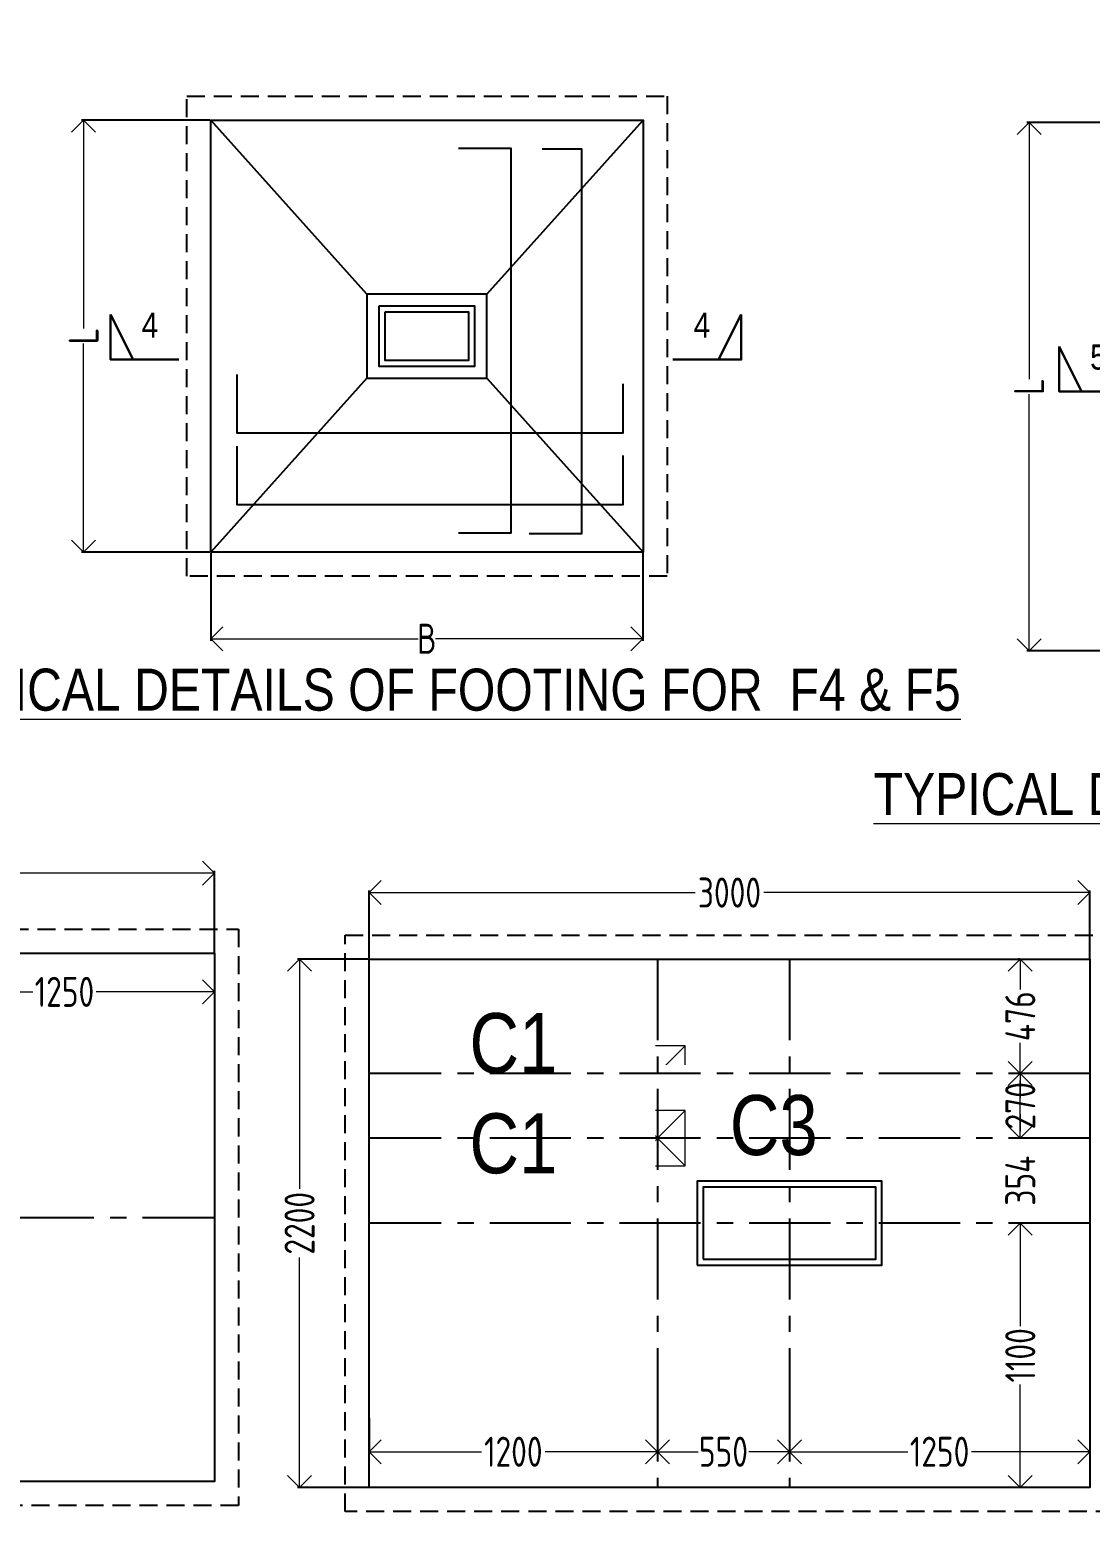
# Model space of a CAD drawing. Header units: inches. Extents: x -605 to 2991212, y -2872845 to 0.
# Drawn here: x 2422639 to 2431473, y -2637384 to -2625040 of the extents above; entities that cross this region are included whole.
import ezdxf
from ezdxf import colors
from ezdxf.entities.mleader import LeaderData, LeaderLine
from ezdxf.enums import TextEntityAlignment as Align
from ezdxf.math import Vec2, Vec3

# ---------------------------------------------------------------- set-up
doc = ezdxf.new("R2010")
doc.units = ezdxf.units.IN
doc.header["$LTSCALE"] = 600
doc.header["$MEASUREMENT"] = 0
doc.linetypes.add('CENTER', pattern=[2, 1.25, -0.25, 0.25, -0.25])
doc.linetypes.add('DASHED2', pattern=[0.375, 0.25, -0.125])
for name, color, linetype, lineweight in [('BLOCK', 7, 'Continuous', 30), ('L4', 4, 'Continuous', 30), ('PV_TEXT_ROMANS', 7, 'Continuous', 0), ('rDIMension', 1, 'Continuous', 18), ('rRCC 1', 3, 'Continuous', 25), ('rRCC 2', 40, 'Continuous', 15), ('TEXT6', 6, 'Continuous', 50)]:
    doc.layers.add(name, color=color, linetype=linetype, lineweight=lineweight)
doc.layers.add('SnT-CENTER2', color=8, linetype='CENTER')
doc.styles.add('DIM', font='geniso.shx', dxfattribs={"width": 0.85})
doc.styles.add('J.P', font='ARIALN.TTF')
doc.styles.add('ROMANS', font='arial.ttf')
doc.styles.add('TEXT3', font='geniso.shx')
doc.dimstyles.new('ST-50', dxfattribs={"dimscale": 100, "dimtxt": 2.5, "dimasz": 2, "dimexe": 0.18, "dimexo": 0.0625, "dimgap": 0.2, "dimtad": 0, "dimdec": 0, "dimlfac": 0.5, "dimzin": 0, "dimdsep": 46, "dimtxsty": 'DIM', "dimblk": 'OPEN90', "dimcen": 0.09, "dimclrd": 256, "dimclrt": 7, "dimadec": 0, "dimazin": 0, "dimtfac": 1, "dimtdec": 0, "dimtofl": 0, "dimtmove": 0, "dimatfit": 3, "dimldrblk": 'OPEN90', "dimfxl": 1, "dimtolj": 1, "dimtzin": 0, "dimlwd": -1, "dimarcsym": 0})

# ---------------------------------------------------------------- blocks, each defined once
blk = doc.blocks.new('_Open90')
at = {"color": 0, "linetype": 'ByBlock', "lineweight": -2}
for p, q in [((0, 0), (-1, 0)), ((-0.5, 0.5), (0, 0)), ((0, 0), (-0.5, -0.5))]:
    blk.add_line(p, q, dxfattribs=at)
blk = doc.blocks.new('*D1477')
at = {"layer": 'Defpoints', "color": 0, "linetype": 'ByBlock'}
for p in [(2424147, -2625793), (2423088, -2629393), (2424147, -2629393)]:
    blk.add_point(p, dxfattribs=at)
at = {"layer": 'rDIMension', "color": 0, "lineweight": -2}
for p, q in [((2424141, -2625793), (2423070, -2625793)), ((2424141, -2629393), (2423070, -2629393))]:
    blk.add_line(p, q, dxfattribs=at)
at = {"layer": 'rDIMension'}
for p, q in [((2423088, -2625993), (2423088, -2627531)), ((2423088, -2629193), (2423088, -2627656))]:
    blk.add_line(p, q, dxfattribs=at)
at = {"layer": 'rDIMension', "linetype": 'ByBlock', "xscale": 200, "yscale": 200, "zscale": 200}
for p, rotation in [((2423088, -2625793), 90), ((2423088, -2629393), 270)]:
    blk.add_blockref('_Open90', p, dxfattribs=dict(at, rotation=rotation))
at = {"layer": 'rDIMension', "color": 7, "linetype": 'ByBlock', "insert": (2423088, -2627593), "char_height": 250, "attachment_point": 5, "rotation": 90, "style": 'DIM'}
blk.add_mtext('\\A1;L', dxfattribs=at)
blk = doc.blocks.new('*D1478')
at = {"layer": 'Defpoints', "color": 0, "linetype": 'ByBlock'}
for p in [(2424147, -2629393), (2427747, -2629393), (2427747, -2630114)]:
    blk.add_point(p, dxfattribs=at)
at = {"layer": 'rDIMension', "color": 0, "lineweight": -2}
for p, q in [((2424147, -2629399), (2424147, -2630132)), ((2427747, -2629399), (2427747, -2630132))]:
    blk.add_line(p, q, dxfattribs=at)
at = {"layer": 'rDIMension'}
for p, q in [((2424347, -2630114), (2425874, -2630114)), ((2427547, -2630114), (2426020, -2630114))]:
    blk.add_line(p, q, dxfattribs=at)
at = {"layer": 'rDIMension', "linetype": 'ByBlock', "xscale": 200, "yscale": 200, "zscale": 200, "rotation": 180}
blk.add_blockref('_Open90', (2424147, -2630114), dxfattribs=at)
at = {"layer": 'rDIMension', "linetype": 'ByBlock', "xscale": 200, "yscale": 200, "zscale": 200}
blk.add_blockref('_Open90', (2427747, -2630114), dxfattribs=at)
at = {"layer": 'rDIMension', "color": 7, "linetype": 'ByBlock', "insert": (2425947, -2630114), "char_height": 250, "attachment_point": 5, "style": 'DIM'}
blk.add_mtext('\\A1;B', dxfattribs=at)
blk = doc.blocks.new('*D1485')
at = {"layer": 'Defpoints', "color": 0, "linetype": 'ByBlock'}
for p in [(2432047, -2625814), (2430962, -2630214), (2432053, -2630214)]:
    blk.add_point(p, dxfattribs=at)
at = {"layer": 'rDIMension', "color": 0, "lineweight": -2}
for p, q in [((2432041, -2625814), (2430944, -2625814)), ((2432047, -2630214), (2430944, -2630214))]:
    blk.add_line(p, q, dxfattribs=at)
at = {"layer": 'rDIMension'}
for p, q in [((2430962, -2626014), (2430962, -2627951)), ((2430962, -2630014), (2430962, -2628076))]:
    blk.add_line(p, q, dxfattribs=at)
at = {"layer": 'rDIMension', "linetype": 'ByBlock', "xscale": 200, "yscale": 200, "zscale": 200}
for p, rotation in [((2430962, -2625814), 90), ((2430962, -2630214), 270)]:
    blk.add_blockref('_Open90', p, dxfattribs=dict(at, rotation=rotation))
at = {"layer": 'rDIMension', "color": 7, "linetype": 'ByBlock', "insert": (2430962, -2628014), "char_height": 250, "attachment_point": 5, "rotation": 90, "style": 'DIM'}
blk.add_mtext('\\A1;L', dxfattribs=at)
blk = doc.blocks.new('SMH-1')
at = {"layer": 'L4'}
for points in [[(0, 0), (815, 0), (815, 535)], [(815, 535), (546, 0)]]:
    blk.add_lwpolyline(points, dxfattribs=at)
at = {"layer": 'TEXT6', "style": 'ROMANS', "width": 0.85}
blk.add_attdef('SEC', text='', height=300, dxfattribs=at).set_placement((346, 410), align=Align.MIDDLE_CENTER)
blk = doc.blocks.new('*D1538')
at = {"layer": 'Defpoints', "color": 0, "linetype": 'ByBlock'}
for p in [(2418179, -2632067), (2418179, -2632735), (2424179, -2632735)]:
    blk.add_point(p, dxfattribs=at)
at = {"layer": 'rDIMension', "color": 0, "linetype": 'ByBlock', "lineweight": -2}
for p, q in [((2418179, -2632728), (2418179, -2632049)), ((2424179, -2632728), (2424179, -2632049))]:
    blk.add_line(p, q, dxfattribs=at)
at = {"layer": 'rDIMension', "linetype": 'ByBlock'}
for p, q in [((2418379, -2632067), (2420894, -2632067)), ((2423979, -2632067), (2421465, -2632067))]:
    blk.add_line(p, q, dxfattribs=at)
at = {"layer": 'rDIMension', "linetype": 'ByBlock', "xscale": 200, "yscale": 200, "zscale": 200, "rotation": 180}
blk.add_blockref('_Open90', (2418179, -2632067), dxfattribs=at)
at = {"layer": 'rDIMension', "linetype": 'ByBlock', "xscale": 200, "yscale": 200, "zscale": 200}
blk.add_blockref('_Open90', (2424179, -2632067), dxfattribs=at)
at = {"layer": 'rDIMension', "color": 7, "linetype": 'ByBlock', "insert": (2421179, -2632067), "char_height": 250, "attachment_point": 5, "style": 'DIM'}
blk.add_mtext('\\A1;3000', dxfattribs=at)
blk = doc.blocks.new('*D1544')
at = {"layer": 'Defpoints', "color": 0, "linetype": 'ByBlock'}
for p in [(2421679, -2633056), (2424179, -2633056), (2424179, -2633056)]:
    blk.add_point(p, dxfattribs=at)
at = {"layer": 'rDIMension', "color": 0, "linetype": 'ByBlock', "lineweight": -2}
for p, q in [((2421679, -2633050), (2421679, -2633038)), ((2424179, -2633050), (2424179, -2633038))]:
    blk.add_line(p, q, dxfattribs=at)
at = {"layer": 'rDIMension', "linetype": 'ByBlock'}
for p, q in [((2421879, -2633056), (2422665, -2633056)), ((2423979, -2633056), (2423194, -2633056))]:
    blk.add_line(p, q, dxfattribs=at)
at = {"layer": 'rDIMension', "linetype": 'ByBlock', "xscale": 200, "yscale": 200, "zscale": 200, "rotation": 180}
blk.add_blockref('_Open90', (2421679, -2633056), dxfattribs=at)
at = {"layer": 'rDIMension', "linetype": 'ByBlock', "xscale": 200, "yscale": 200, "zscale": 200}
blk.add_blockref('_Open90', (2424179, -2633056), dxfattribs=at)
at = {"layer": 'rDIMension', "color": 7, "linetype": 'ByBlock', "insert": (2422929, -2633056), "char_height": 250, "attachment_point": 5, "style": 'DIM'}
blk.add_mtext('\\A1;1250', dxfattribs=at)
blk = doc.blocks.new('*D1550')
at = {"layer": 'Defpoints', "color": 0, "linetype": 'ByBlock'}
for p in [(2425467, -2632229), (2425467, -2632784), (2431467, -2632784)]:
    blk.add_point(p, dxfattribs=at)
at = {"layer": 'rDIMension', "color": 0, "linetype": 'ByBlock', "lineweight": -2}
for p, q in [((2425467, -2632778), (2425467, -2632211)), ((2431467, -2632778), (2431467, -2632211))]:
    blk.add_line(p, q, dxfattribs=at)
at = {"layer": 'rDIMension', "linetype": 'ByBlock'}
for p, q in [((2425667, -2632229), (2428182, -2632229)), ((2431267, -2632229), (2428753, -2632229))]:
    blk.add_line(p, q, dxfattribs=at)
at = {"layer": 'rDIMension', "linetype": 'ByBlock', "xscale": 200, "yscale": 200, "zscale": 200, "rotation": 180}
blk.add_blockref('_Open90', (2425467, -2632229), dxfattribs=at)
at = {"layer": 'rDIMension', "linetype": 'ByBlock', "xscale": 200, "yscale": 200, "zscale": 200}
blk.add_blockref('_Open90', (2431467, -2632229), dxfattribs=at)
at = {"layer": 'rDIMension', "color": 7, "linetype": 'ByBlock', "insert": (2428467, -2632229), "char_height": 250, "attachment_point": 5, "style": 'DIM'}
blk.add_mtext('\\A1;3000', dxfattribs=at)
blk = doc.blocks.new('*D1551')
at = {"layer": 'Defpoints', "color": 0, "linetype": 'ByBlock'}
for p in [(2424887, -2632784), (2425467, -2632784), (2425467, -2637184)]:
    blk.add_point(p, dxfattribs=at)
at = {"layer": 'rDIMension', "color": 0, "linetype": 'ByBlock', "lineweight": -2}
for p, q in [((2425461, -2632784), (2424869, -2632784)), ((2425461, -2637184), (2424869, -2637184))]:
    blk.add_line(p, q, dxfattribs=at)
at = {"layer": 'rDIMension', "linetype": 'ByBlock'}
for p, q in [((2424887, -2632984), (2424887, -2634698)), ((2424887, -2636984), (2424887, -2635270))]:
    blk.add_line(p, q, dxfattribs=at)
at = {"layer": 'rDIMension', "linetype": 'ByBlock', "xscale": 200, "yscale": 200, "zscale": 200}
for p, rotation in [((2424887, -2632784), 90), ((2424887, -2637184), 270)]:
    blk.add_blockref('_Open90', p, dxfattribs=dict(at, rotation=rotation))
at = {"layer": 'rDIMension', "color": 7, "linetype": 'ByBlock', "insert": (2424887, -2634984), "char_height": 250, "attachment_point": 5, "rotation": 90, "style": 'DIM'}
blk.add_mtext('\\A1;2200', dxfattribs=at)
blk = doc.blocks.new('*D1552')
at = {"layer": 'Defpoints', "color": 0, "linetype": 'ByBlock'}
for p in [(2425467, -2636602), (2427867, -2636602), (2427867, -2636887)]:
    blk.add_point(p, dxfattribs=at)
at = {"layer": 'rDIMension', "color": 0, "linetype": 'ByBlock', "lineweight": -2}
for p, q in [((2425467, -2636608), (2425467, -2636905)), ((2427867, -2636608), (2427867, -2636905))]:
    blk.add_line(p, q, dxfattribs=at)
at = {"layer": 'rDIMension', "linetype": 'ByBlock'}
for p, q in [((2425667, -2636887), (2426403, -2636887)), ((2427667, -2636887), (2426932, -2636887))]:
    blk.add_line(p, q, dxfattribs=at)
at = {"layer": 'rDIMension', "linetype": 'ByBlock', "xscale": 200, "yscale": 200, "zscale": 200, "rotation": 180}
blk.add_blockref('_Open90', (2425467, -2636887), dxfattribs=at)
at = {"layer": 'rDIMension', "linetype": 'ByBlock', "xscale": 200, "yscale": 200, "zscale": 200}
blk.add_blockref('_Open90', (2427867, -2636887), dxfattribs=at)
at = {"layer": 'rDIMension', "color": 7, "linetype": 'ByBlock', "insert": (2426667, -2636887), "char_height": 250, "attachment_point": 5, "style": 'DIM'}
blk.add_mtext('\\A1;1200', dxfattribs=at)
blk = doc.blocks.new('*D1553')
at = {"layer": 'Defpoints', "color": 0, "linetype": 'ByBlock'}
for p in [(2427867, -2636602), (2428967, -2636602), (2428967, -2636887)]:
    blk.add_point(p, dxfattribs=at)
at = {"layer": 'rDIMension', "color": 0, "linetype": 'ByBlock', "lineweight": -2}
for p, q in [((2427867, -2636608), (2427867, -2636905)), ((2428967, -2636608), (2428967, -2636905))]:
    blk.add_line(p, q, dxfattribs=at)
at = {"layer": 'rDIMension', "linetype": 'ByBlock'}
for p, q in [((2428067, -2636887), (2428206, -2636887)), ((2428767, -2636887), (2428629, -2636887))]:
    blk.add_line(p, q, dxfattribs=at)
at = {"layer": 'rDIMension', "linetype": 'ByBlock', "xscale": 200, "yscale": 200, "zscale": 200, "rotation": 180}
blk.add_blockref('_Open90', (2427867, -2636887), dxfattribs=at)
at = {"layer": 'rDIMension', "linetype": 'ByBlock', "xscale": 200, "yscale": 200, "zscale": 200}
blk.add_blockref('_Open90', (2428967, -2636887), dxfattribs=at)
at = {"layer": 'rDIMension', "color": 7, "linetype": 'ByBlock', "insert": (2428417, -2636887), "char_height": 250, "attachment_point": 5, "style": 'DIM'}
blk.add_mtext('\\A1;550', dxfattribs=at)
blk = doc.blocks.new('*D1554')
at = {"layer": 'Defpoints', "color": 0, "linetype": 'ByBlock'}
for p in [(2428967, -2636602), (2431467, -2636602), (2431467, -2636887)]:
    blk.add_point(p, dxfattribs=at)
at = {"layer": 'rDIMension', "color": 0, "linetype": 'ByBlock', "lineweight": -2}
for p, q in [((2428967, -2636608), (2428967, -2636905)), ((2431467, -2636608), (2431467, -2636905))]:
    blk.add_line(p, q, dxfattribs=at)
at = {"layer": 'rDIMension', "linetype": 'ByBlock'}
for p, q in [((2429167, -2636887), (2429953, -2636887)), ((2431267, -2636887), (2430482, -2636887))]:
    blk.add_line(p, q, dxfattribs=at)
at = {"layer": 'rDIMension', "linetype": 'ByBlock', "xscale": 200, "yscale": 200, "zscale": 200, "rotation": 180}
blk.add_blockref('_Open90', (2428967, -2636887), dxfattribs=at)
at = {"layer": 'rDIMension', "linetype": 'ByBlock', "xscale": 200, "yscale": 200, "zscale": 200}
blk.add_blockref('_Open90', (2431467, -2636887), dxfattribs=at)
at = {"layer": 'rDIMension', "color": 7, "linetype": 'ByBlock', "insert": (2430217, -2636887), "char_height": 250, "attachment_point": 5, "style": 'DIM'}
blk.add_mtext('\\A1;1250', dxfattribs=at)
blk = doc.blocks.new('*D1555')
at = {"layer": 'Defpoints', "color": 0, "linetype": 'ByBlock'}
for p in [(2430889, -2632784), (2430889, -2633735), (2430889, -2633735)]:
    blk.add_point(p, dxfattribs=at)
at = {"layer": 'rDIMension', "color": 0, "linetype": 'ByBlock', "lineweight": -2}
for p, q in [((2430883, -2632784), (2430871, -2632784)), ((2430883, -2633735), (2430871, -2633735))]:
    blk.add_line(p, q, dxfattribs=at)
at = {"layer": 'rDIMension', "linetype": 'ByBlock'}
for p, q in [((2430889, -2632984), (2430889, -2633037)), ((2430889, -2633535), (2430889, -2633481))]:
    blk.add_line(p, q, dxfattribs=at)
at = {"layer": 'rDIMension', "linetype": 'ByBlock', "xscale": 200, "yscale": 200, "zscale": 200}
for p, rotation in [((2430889, -2632784), 90), ((2430889, -2633735), 270)]:
    blk.add_blockref('_Open90', p, dxfattribs=dict(at, rotation=rotation))
at = {"layer": 'rDIMension', "color": 7, "linetype": 'ByBlock', "insert": (2430889, -2633259), "char_height": 250, "attachment_point": 5, "rotation": 90, "style": 'DIM'}
blk.add_mtext('\\A1;476', dxfattribs=at)
blk = doc.blocks.new('*D1556')
at = {"layer": 'Defpoints', "color": 0, "linetype": 'ByBlock'}
for p in [(2431293, -2633735), (2430889, -2634275), (2431293, -2634275)]:
    blk.add_point(p, dxfattribs=at)
at = {"layer": 'rDIMension', "color": 0, "linetype": 'ByBlock', "lineweight": -2}
for p, q in [((2431287, -2633735), (2430871, -2633735)), ((2431287, -2634275), (2430871, -2634275))]:
    blk.add_line(p, q, dxfattribs=at)
at = {"layer": 'rDIMension', "linetype": 'ByBlock'}
for p, q in [((2430889, -2633935), (2430889, -2633794)), ((2430889, -2634075), (2430889, -2634216))]:
    blk.add_line(p, q, dxfattribs=at)
at = {"layer": 'rDIMension', "linetype": 'ByBlock', "xscale": 200, "yscale": 200, "zscale": 200}
for p, rotation in [((2430889, -2633735), 90), ((2430889, -2634275), 270)]:
    blk.add_blockref('_Open90', p, dxfattribs=dict(at, rotation=rotation))
at = {"layer": 'rDIMension', "color": 7, "linetype": 'ByBlock', "insert": (2430889, -2634005), "char_height": 250, "attachment_point": 5, "rotation": 90, "style": 'DIM'}
blk.add_mtext('\\A1;270', dxfattribs=at)
blk = doc.blocks.new('*D1557')
at = {"layer": 'Defpoints', "color": 0, "linetype": 'ByBlock'}
for p in [(2431293, -2634275), (2430889, -2634984), (2431293, -2634984)]:
    blk.add_point(p, dxfattribs=at)
at = {"layer": 'rDIMension', "linetype": 'ByBlock'}
for p, q in [((2430889, -2634075), (2430889, -2633875)), ((2430889, -2635184), (2430889, -2635384))]:
    blk.add_line(p, q, dxfattribs=at)
at = {"layer": 'rDIMension', "color": 0, "linetype": 'ByBlock', "lineweight": -2}
for p, q in [((2431287, -2634275), (2430871, -2634275)), ((2431287, -2634984), (2430871, -2634984))]:
    blk.add_line(p, q, dxfattribs=at)
at = {"layer": 'rDIMension', "linetype": 'ByBlock', "xscale": 200, "yscale": 200, "zscale": 200}
for p, rotation in [((2430889, -2634275), 270), ((2430889, -2634984), 90)]:
    blk.add_blockref('_Open90', p, dxfattribs=dict(at, rotation=rotation))
at = {"layer": 'rDIMension', "color": 7, "linetype": 'ByBlock', "insert": (2430889, -2634629), "char_height": 250, "attachment_point": 5, "rotation": 90, "style": 'DIM'}
blk.add_mtext('\\A1;354', dxfattribs=at)
blk = doc.blocks.new('*D1558')
at = {"layer": 'Defpoints', "color": 0, "linetype": 'ByBlock'}
for p in [(2431293, -2634984), (2430889, -2637184), (2431293, -2637184)]:
    blk.add_point(p, dxfattribs=at)
at = {"layer": 'rDIMension', "color": 0, "linetype": 'ByBlock', "lineweight": -2}
for p, q in [((2431287, -2634984), (2430871, -2634984)), ((2431287, -2637184), (2430871, -2637184))]:
    blk.add_line(p, q, dxfattribs=at)
at = {"layer": 'rDIMension', "linetype": 'ByBlock'}
for p, q in [((2430889, -2635184), (2430889, -2635841)), ((2430889, -2636984), (2430889, -2636327))]:
    blk.add_line(p, q, dxfattribs=at)
at = {"layer": 'rDIMension', "linetype": 'ByBlock', "xscale": 200, "yscale": 200, "zscale": 200}
for p, rotation in [((2430889, -2634984), 90), ((2430889, -2637184), 270)]:
    blk.add_blockref('_Open90', p, dxfattribs=dict(at, rotation=rotation))
at = {"layer": 'rDIMension', "color": 7, "linetype": 'ByBlock', "insert": (2430889, -2636084), "char_height": 250, "attachment_point": 5, "rotation": 90, "style": 'DIM'}
blk.add_mtext('\\A1;1100', dxfattribs=at)
blk = doc.blocks.new('_DotBlank')
at = {"color": 0, "linetype": 'ByBlock', "lineweight": -2}
blk.add_line((-0.5, 0), (-1, 0), dxfattribs=at)
blk.add_circle((0, 0), 0.5, dxfattribs=at)

msp = doc.modelspace()

# ---------------------------------------------------------------- linework, layer by layer
at = {"color": 7, "linetype": 'DASHED2'}
for points in [[(2423947.1, -2629593.2), (2423947.1, -2625593.2), (2427947.1, -2625593.2), (2427947.1, -2629593.2)], [(2417979.4, -2632534.6), (2424379.4, -2632534.6), (2424379.4, -2637334.6), (2417979.4, -2637334.6)]]:
    msp.add_lwpolyline(points, close=True, dxfattribs=at)
at = {"color": 1, "linetype": 'ByBlock'}
for points in [[(2424147.1, -2629393.2), (2424147.1, -2625793.2), (2427747.1, -2625793.2), (2427747.1, -2629393.2)], [(2425447.1, -2627243.2), (2425447.1, -2627943.2), (2426447.1, -2627943.2), (2426447.1, -2627243.2)], [(2418179.4, -2632734.6), (2424179.4, -2632734.6), (2424179.4, -2637134.6), (2418179.4, -2637134.6)]]:
    msp.add_lwpolyline(points, close=True, dxfattribs=at)
for points in [[(2425447.1, -2627243.2), (2424147.1, -2625793.2)], [(2426447.1, -2627243.2), (2427747.1, -2625793.2)], [(2425447.1, -2627943.2), (2424147.1, -2629393.2)], [(2426447.1, -2627943.2), (2427747.1, -2629393.2)]]:
    msp.add_lwpolyline(points, dxfattribs=at)
at = {"color": 3, "linetype": 'ByBlock'}
msp.add_lwpolyline([(2425547.1, -2627343.2), (2425547.1, -2627843.2), (2426347.1, -2627843.2), (2426347.1, -2627343.2)], close=True, dxfattribs=at)
at = {"color": 2, "linetype": 'ByBlock'}
msp.add_lwpolyline([(2425597.1, -2627393.2), (2425597.1, -2627793.2), (2426297.1, -2627793.2), (2426297.1, -2627393.2)], close=True, dxfattribs=at)
at = {"layer": 'rRCC 1', "color": 2}
for points in [[(2426210.2, -2626026.9), (2426646.4, -2626026.9), (2426646.4, -2629234.8), (2426210.2, -2629234.8)], [(2426907.5, -2626032.4), (2427234.6, -2626032.4), (2427234.6, -2629240.4), (2426798.4, -2629240.4)], [(2427579.6, -2627991.1), (2427579.6, -2628402.9), (2424368.2, -2628402.9), (2424368.2, -2627913.6)], [(2427579.6, -2628588.3), (2427579.6, -2629000.1), (2424368.2, -2629000.1), (2424368.2, -2628510.8)]]:
    msp.add_lwpolyline(points, dxfattribs=at)
at = {"layer": 'rRCC 2', "color": 6}
for p, q in [((2428097.2, -2633505), (2427637.2, -2633965)), ((2428097.2, -2633965), (2427637.2, -2633505))]:
    msp.add_line(p, q, dxfattribs=at)
for points in [[(2428097.2, -2633965), (2428097.2, -2633505), (2427197.2, -2633505), (2427197.2, -2633965)], [(2428097.2, -2633505), (2427637.2, -2633505), (2427637.2, -2633965), (2428097.2, -2633965)]]:
    msp.add_lwpolyline(points, close=True, dxfattribs=at)
at = {"layer": 'SnT-CENTER2', "color": 8, "ltscale": 0.9}
for points in [[(2418179.4, -2634934.6), (2424179.4, -2634934.6)], [(2431467.2, -2634983.8), (2425467.2, -2634983.8)]]:
    msp.add_lwpolyline(points, dxfattribs=at)

# ---------------------------------------------------------------- block references
at = {"layer": 'BLOCK'}
ref = msp.add_blockref('SMH-1', (2423882.3, -2627788.1), dxfattribs=dict(at, xscale=-0.6985281548173935, yscale=0.6985281548173935, zscale=0.6985281548173935))
ref.add_attrib('SEC', '4', dxfattribs={"layer": 'TEXT6', "height": 209.6, "style": 'ROMANS', "width": 0.85}).set_placement((2423640.4, -2627501.6), align=Align.MIDDLE_CENTER)
at = {"layer": 'BLOCK', "xscale": 0.6985281548173935, "yscale": 0.6985281548173935, "zscale": 0.6985281548173935}
msp.add_blockref('SMH-1', (2427995.6, -2627788.1), dxfattribs=at).add_auto_attribs({'SEC': '4'})
at = {"layer": 'BLOCK'}
ref = msp.add_blockref('SMH-1', (2431781.2, -2628053.9), dxfattribs=dict(at, xscale=-0.6985281548173935, yscale=0.6985281548173935, zscale=0.6985281548173935))
ref.add_attrib('SEC', '5', dxfattribs={"layer": 'TEXT6', "height": 209.6, "style": 'ROMANS', "width": 0.85}).set_placement((2431539.3, -2627767.4), align=Align.MIDDLE_CENTER)

# ---------------------------------------------------------------- texts
at = {"layer": 'PV_TEXT_ROMANS', "style": 'J.P'}
for s, p in [('%%UTYPICAL DETAILS OF FOOTING FOR  F4 & F5', (2426060.2, -2630538.3)), ('%%UTYPICAL DETAILS OF FOOTING FOR  F3A,F3B,F3C,F3D,F3E', (2435371.2, -2631438.5))]:
    msp.add_text(s, height=350, rotation=360, dxfattribs=at).set_placement(p, align=Align.MIDDLE)

# ---------------------------------------------------------------- dimensions: what is measured, and where the dimension line sits
at = {"layer": 'rDIMension'}
for base, p1, p2, picture, middle in [((2423087.6, -2629393.2), (2424147.1, -2625793.2), (2424147.1, -2629393.2), '*D1477', (2423087.6, -2627593.2)), ((2430961.7, -2630213.9), (2432047.2, -2625813.9), (2432053.4, -2630213.9), '*D1485', (2430961.7, -2628013.9))]:
    dim = msp.add_linear_dim(base=base, p1=p1, p2=p2, angle=90, text='L', dimstyle='ST-50', dxfattribs=at)
    dim.commit()
    dim.dimension.update_dxf_attribs({"geometry": picture, "text_midpoint": middle})
dim = msp.add_linear_dim(base=(2427747.1, -2630114.3), p1=(2424147.1, -2629393.2), p2=(2427747.1, -2629393.2), text='B', dimstyle='ST-50', dxfattribs=at)
dim.commit()
dim.dimension.update_dxf_attribs({"geometry": '*D1478', "text_midpoint": (2425947.1, -2630114.3)})
at = {"layer": 'rDIMension', "color": 8, "linetype": 'ByBlock'}
for base, p1, p2, picture, middle in [((2418179.4, -2632067.2), (2424179.4, -2632734.6), (2418179.4, -2632734.6), '*D1538', (2421179.4, -2632067.2)), ((2425467.2, -2632229.1), (2431467.2, -2632783.8), (2425467.2, -2632783.8), '*D1550', (2428467.2, -2632229.1)), ((2424179.4, -2633055.8), (2421679.4, -2633055.8), (2424179.4, -2633055.8), '*D1544', (2422929.4, -2633055.8)), ((2427867.2, -2636887.1), (2425467.2, -2636602.2), (2427867.2, -2636602.2), '*D1552', (2426667.2, -2636887.1)), ((2428967.2, -2636887.1), (2427867.2, -2636602.2), (2428967.2, -2636602.2), '*D1553', (2428417.2, -2636887.1)), ((2431467.2, -2636887.1), (2428967.2, -2636602.2), (2431467.2, -2636602.2), '*D1554', (2430217.2, -2636887.1))]:
    dim = msp.add_linear_dim(base=base, p1=p1, p2=p2, dimstyle='ST-50', override={"dimblk": 'Open90', "dimtmove": 1}, dxfattribs=at)
    dim.commit()
    dim.dimension.update_dxf_attribs({"geometry": picture, "text_midpoint": middle})
for base, p1, p2, picture, middle in [((2430889.5, -2633735), (2430889.5, -2632783.8), (2430889.5, -2633735), '*D1555', (2430889.5, -2633259.4)), ((2430889.5, -2634983.8), (2431293.5, -2634275), (2431293.5, -2634983.8), '*D1557', (2430889.5, -2634629.4)), ((2430889.5, -2637183.8), (2431293.5, -2634983.8), (2431293.5, -2637183.8), '*D1558', (2430889.5, -2636083.8))]:
    dim = msp.add_linear_dim(base=base, p1=p1, p2=p2, angle=90, dimstyle='ST-50', override={"dimblk": 'Open90', "dimtmove": 1}, dxfattribs=at)
    dim.commit()
    dim.dimension.update_dxf_attribs({"geometry": picture, "text_midpoint": middle})
dim = msp.add_linear_dim(base=(2430889.5, -2634275), p1=(2431293.5, -2633735), p2=(2431293.5, -2634275), angle=90, dimstyle='ST-50', override={"dimblk": 'Open90', "dimtmove": 1}, dxfattribs=at)
dim.commit()
dim.dimension.update_dxf_attribs({"geometry": '*D1556', "text_midpoint": (2430889.5, -2634005), "dimtype": 160})

# ---------------------------------------------------------------- leaders
at = {"layer": 'rRCC 2', "color": 7}
ml = msp.add_multileader_mtext('Standard', dxfattribs=at)
ml.set_content('\\A1;\\W0.85;(a)4-12# ', color=7, style='TEXT3')
ml.set_leader_properties(color=256, linetype='ByLayer', lineweight=-1)
ml.set_arrow_properties(name='DOTBLANK')
ml.build(insert=Vec2(0, 0))
ml.multileader.update_dxf_attribs({"text_top_attachment_type": 0, "text_bottom_attachment_type": 0, "dogleg_length": 7.47, "arrow_head_size": 187.5, "scale": 75})
ctx = ml.context
ctx.base_point, ctx.scale, ctx.char_height, ctx.arrow_head_size, ctx.landing_gap_size, ctx.plane_origin = Vec3(2474235.5, -2625457.1), 75, 250, 187.5, 6.75, Vec3(2469885.5, -2625505)
ctx.text_align_type = 2
notes = []
notes.append((ctx, [(0, (0, 0, 0), (0, 0), (1, 0), 1, [])]))
ctx.mtext.insert, ctx.mtext.alignment, ctx.mtext.flow_direction = Vec3(2475262.2, -2625325.8), 3, 5
for ctx, leaders in notes:
    for number, flags, end, landing, length, lines in leaders:
        leader = LeaderData()
        leader.index, (leader.has_last_leader_line, leader.has_dogleg_vector, leader.attachment_direction) = number, flags
        leader.last_leader_point, leader.dogleg_vector, leader.dogleg_length = Vec3(end), Vec3(landing), length
        for number, points, colour, breaks in lines:
            line = LeaderLine()
            line.index, line.vertices, line.color, line.breaks = number, Vec3.list(points), colors.encode_raw_color(colour), breaks
            leader.lines.append(line)
        ctx.leaders.append(leader)

# ---------------------------------------------------------------- next in the draw order: texts
at = {"layer": 'PV_TEXT_ROMANS', "insert": (2427903.8, -2633915.8), "char_height": 500, "width": 1863.784, "attachment_point": 1, "style": 'J.P', "bg_fill": 2}
msp.add_mtext('\\pxqc;C3', dxfattribs=at)

# ---------------------------------------------------------------- next in the draw order: linework, layer by layer
at = {"color": 3, "linetype": 'ByBlock'}
msp.add_lwpolyline([(2428197.2, -2635333.8), (2429737.2, -2635333.8), (2429737.2, -2634633.8), (2428197.2, -2634633.8)], close=True, dxfattribs=at)
at = {"color": 2, "linetype": 'ByBlock'}
msp.add_lwpolyline([(2428247.2, -2635283.8), (2429687.2, -2635283.8), (2429687.2, -2634683.8), (2428247.2, -2634683.8)], close=True, dxfattribs=at)
at = {"layer": 'rRCC 2', "color": 6}
for p, q in [((2428097.2, -2634045), (2427637.2, -2634505)), ((2428097.2, -2634505), (2427637.2, -2634045))]:
    msp.add_line(p, q, dxfattribs=at)
for points in [[(2428097.2, -2634505), (2428097.2, -2634045), (2427197.2, -2634045), (2427197.2, -2634505)], [(2428097.2, -2634045), (2427637.2, -2634045), (2427637.2, -2634505), (2428097.2, -2634505)]]:
    msp.add_lwpolyline(points, close=True, dxfattribs=at)
at = {"layer": 'SnT-CENTER2', "color": 8, "ltscale": 0.9}
msp.add_lwpolyline([(2428967.2, -2632783.8), (2428967.2, -2637183.8)], dxfattribs=at)

# ---------------------------------------------------------------- next in the draw order: texts
at = {"layer": 'PV_TEXT_ROMANS', "insert": (2425735.9, -2633232.7), "char_height": 500, "width": 1863.784, "attachment_point": 1, "style": 'J.P', "bg_fill": 2}
msp.add_mtext('\\pxqc;C1', dxfattribs=at)

# ---------------------------------------------------------------- next in the draw order: linework, layer by layer
at = {"layer": 'SnT-CENTER2', "color": 8, "ltscale": 0.9}
msp.add_lwpolyline([(2431467.2, -2633735), (2425467.2, -2633735)], dxfattribs=at)

# ---------------------------------------------------------------- next in the draw order: texts
at = {"layer": 'PV_TEXT_ROMANS', "insert": (2425735.9, -2634068), "char_height": 500, "width": 1863.784, "attachment_point": 1, "style": 'J.P', "bg_fill": 2}
msp.add_mtext('\\pxqc;C1', dxfattribs=at)

# ---------------------------------------------------------------- next in the draw order: linework, layer by layer
at = {"color": 7, "linetype": 'DASHED2'}
msp.add_lwpolyline([(2425267.2, -2632583.8), (2431667.2, -2632583.8), (2431667.2, -2637383.8), (2425267.2, -2637383.8)], close=True, dxfattribs=at)
at = {"color": 1, "linetype": 'ByBlock'}
msp.add_lwpolyline([(2425467.2, -2632783.8), (2431467.2, -2632783.8), (2431467.2, -2637183.8), (2425467.2, -2637183.8)], close=True, dxfattribs=at)
at = {"layer": 'SnT-CENTER2', "color": 8, "ltscale": 0.9}
for points in [[(2427867.2, -2632783.8), (2427867.2, -2637183.8)], [(2431467.2, -2634275), (2425467.2, -2634275)]]:
    msp.add_lwpolyline(points, dxfattribs=at)

# ---------------------------------------------------------------- next in the draw order: dimensions: what is measured, and where the dimension line sits
at = {"layer": 'rDIMension', "color": 8, "linetype": 'ByBlock'}
dim = msp.add_linear_dim(base=(2424886.6, -2632783.8), p1=(2425467.2, -2637183.8), p2=(2425467.2, -2632783.8), angle=90, dimstyle='ST-50', override={"dimblk": 'Open90', "dimtmove": 1}, dxfattribs=at)
dim.commit()
dim.dimension.update_dxf_attribs({"geometry": '*D1551', "text_midpoint": (2424886.6, -2634983.8)})

doc.saveas('drawing.dxf')
